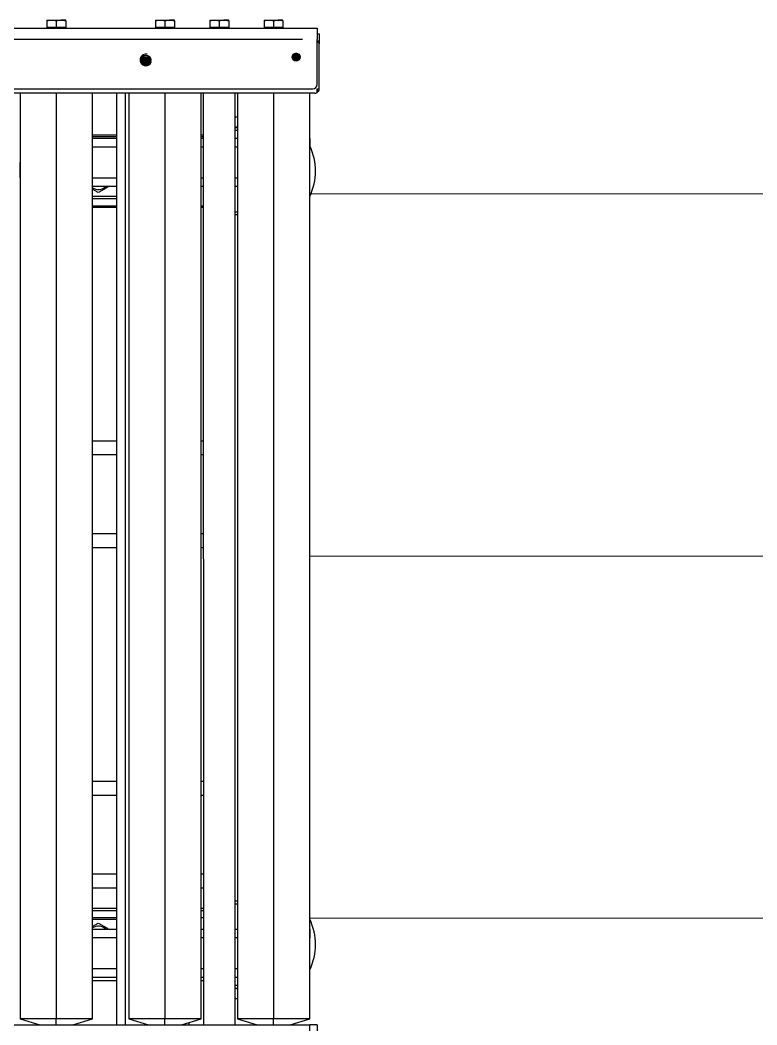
# Model space of a CAD drawing. Header units: millimetres. Extents: x -187347 to 135007, y -6415 to 292048.
# Drawn here: x -49993 to -49485, y 21508 to 22202 of the extents above; entities that cross this region are included whole.
import ezdxf

# ---------------------------------------------------------------- set-up
doc = ezdxf.new("R2010")
doc.units = ezdxf.units.MM
doc.header["$LTSCALE"] = 100
doc.linetypes.add('CENTER', pattern=[50.8, 31.75, -6.35, 6.35, -6.35])
doc.layers.get('0').update_dxf_attribs({"lineweight": 18})
doc.layers.add('Layout CAT2', color=6, linetype='Continuous')
doc.layers.add('Layout Kromeka', color=1, linetype='Continuous', lineweight=5)

# ---------------------------------------------------------------- blocks, each defined once
blk = doc.blocks.new('25g245g2fd')
at = {"color": 0}
for p, q in [((21704.47, -2673.17), (21707.72, -2673.17)), ((21704.47, -2673.75), (21704.47, -2678.27)), ((21707.72, -2673.17), (21714.22, -2673.17)), ((21710.97, -2673.75), (21710.97, -2678.27)), ((21717.47, -2673.17), (21714.22, -2673.17)), ((21717.47, -2673.75), (21717.47, -2678.27)), ((21779.47, -2673.17), (21782.72, -2673.17)), ((21779.47, -2673.75), (21779.47, -2678.27)), ((21782.72, -2673.17), (21789.22, -2673.17)), ((21785.97, -2673.75), (21785.97, -2678.27)), ((21792.47, -2673.17), (21789.22, -2673.17)), ((21792.47, -2673.75), (21792.47, -2678.27)), ((21816.97, -2673.17), (21820.22, -2673.17)), ((21816.97, -2673.75), (21816.97, -2678.27)), ((21820.22, -2673.17), (21826.72, -2673.17)), ((21823.47, -2673.75), (21823.47, -2678.27)), ((21829.97, -2673.17), (21826.72, -2673.17)), ((21829.97, -2673.75), (21829.97, -2678.27)), ((21854.47, -2673.17), (21857.72, -2673.17)), ((21854.47, -2673.75), (21854.47, -2678.27)), ((21857.72, -2673.17), (21864.22, -2673.17)), ((21860.97, -2673.75), (21860.97, -2678.27)), ((21867.47, -2673.17), (21864.22, -2673.17)), ((21867.47, -2673.75), (21867.47, -2678.27)), ((21080.97, -2678.68), (21890.97, -2678.67)), ((21704.47, -2678.27), (21704.47, -2678.67)), ((21707.72, -2678.27), (21704.47, -2678.27)), ((21710.97, -2678.27), (21707.72, -2678.27)), ((21714.22, -2678.27), (21710.97, -2678.27)), ((21717.47, -2678.27), (21714.22, -2678.27)), ((21717.47, -2678.67), (21717.47, -2678.27)), ((21779.47, -2678.27), (21779.47, -2678.67)), ((21782.72, -2678.27), (21779.47, -2678.27)), ((21785.97, -2678.27), (21782.72, -2678.27)), ((21789.22, -2678.27), (21785.97, -2678.27)), ((21792.47, -2678.27), (21789.22, -2678.27)), ((21792.47, -2678.67), (21792.47, -2678.27)), ((21816.97, -2678.27), (21816.97, -2678.67)), ((21820.22, -2678.27), (21816.97, -2678.27)), ((21823.47, -2678.27), (21820.22, -2678.27)), ((21826.72, -2678.27), (21823.47, -2678.27)), ((21829.97, -2678.27), (21826.72, -2678.27)), ((21829.97, -2678.67), (21829.97, -2678.27)), ((21854.47, -2678.27), (21854.47, -2678.67)), ((21857.72, -2678.27), (21854.47, -2678.27)), ((21860.97, -2678.27), (21857.72, -2678.27)), ((21864.22, -2678.27), (21860.97, -2678.27)), ((21867.47, -2678.27), (21864.22, -2678.27)), ((21867.47, -2678.67), (21867.47, -2678.27)), ((21890.97, -2678.67), (21890.97, -2686.67)), ((21890.97, -2682.67), (21892.47, -2682.67)), ((21892.47, -2682.67), (21892.47, -2687.67)), ((21880.96, -2686.67), (21090.98, -2686.68)), ((21890.97, -2717.67), (21890.97, -2686.67)), ((21892.47, -2687.67), (21890.97, -2687.67)), ((21891.47, -2688.67), (21890.97, -2688.67)), ((21892.47, -2687.67), (21892.47, -2689.67)), ((21892.47, -2720.67), (21892.47, -2689.67)), ((21770.08, -2698.6), (21775.46, -2698.6)), ((21878.47, -2698.13), (21874.47, -2698.13)), ((21874.57, -2697.85), (21878.37, -2697.85)), ((21878.22, -2697.57), (21874.73, -2697.57)), ((21877.64, -2696.97), (21875.3, -2696.97)), ((21776.16, -2700.47), (21769.38, -2700.47)), ((21776.15, -2701.07), (21769.39, -2701.07)), ((21776.14, -2700.19), (21769.4, -2700.19)), ((21776.08, -2699.91), (21769.46, -2699.91)), ((21776.03, -2701.65), (21769.51, -2701.65)), ((21775.88, -2699.31), (21769.66, -2699.31)), ((21775.78, -2702.25), (21769.76, -2702.25)), ((21775.62, -2702.53), (21769.92, -2702.53)), ((21775.56, -2698.73), (21769.98, -2698.73)), ((21775.41, -2702.81), (21770.13, -2702.81)), ((21774.78, -2703.41), (21770.76, -2703.41)), ((21773.53, -2703.99), (21772.01, -2703.99)), ((21878.54, -2698.73), (21874.4, -2698.73)), ((21878.44, -2699.31), (21874.5, -2699.31)), ((21878.13, -2699.91), (21874.81, -2699.91)), ((21875.07, -2700.19), (21877.88, -2700.19)), ((21877.49, -2700.47), (21875.46, -2700.47)), ((21889.47, -2723.67), (21082.47, -2723.68)), ((21083.97, -2720.68), (21887.97, -2720.67)), ((21685.97, -2723.68), (21685.98, -3362.67)), ((21710.97, -2723.68), (21710.98, -3362.67)), ((21735.98, -3362.67), (21735.97, -2723.67)), ((21752.47, -2723.68), (21752.48, -3366.9)), ((21758.47, -2723.68), (21758.48, -3366.9)), ((21760.97, -2723.67), (21760.98, -3362.67)), ((21785.97, -2723.67), (21785.98, -3362.67)), ((21810.98, -3362.67), (21810.97, -2723.67)), ((21812.47, -2723.68), (21812.48, -3366.9)), ((21834.48, -3366.9), (21834.47, -2723.68)), ((21835.97, -2723.67), (21835.98, -3362.67)), ((21860.97, -2723.67), (21860.98, -3362.67)), ((21885.98, -3362.67), (21885.97, -2723.67)), ((21890.97, -2723.27), (21890.97, -2720.67)), ((21890.97, -2720.67), (21892.47, -2720.67)), ((21890.97, -2720.67), (21890.97, -2723.27)), ((21735.96, -2752.43), (21752.46, -2752.43)), ((21735.97, -2753.44), (21752.47, -2753.44)), ((21810.97, -2752.43), (21812.47, -2752.43)), ((21810.97, -2753.44), (21812.47, -2753.44)), ((21835.97, -2747.44), (21834.47, -2747.44)), ((21835.97, -2749.44), (21834.47, -2749.44)), ((21752.47, -2754.84), (21735.97, -2754.84)), ((21752.47, -2760.84), (21735.97, -2760.84)), ((21812.47, -2754.84), (21810.97, -2754.84)), ((21812.47, -2760.84), (21810.97, -2760.84)), ((21835.97, -2754.84), (21834.47, -2754.84)), ((21835.97, -2760.84), (21834.47, -2760.84)), ((21885.97, -2754.84), (21885.97, -2760.84)), ((21885.97, -2771.44), (21885.97, -2760.84)), ((21685.97, -2782.04), (21685.97, -2771.44)), ((21685.97, -2782.04), (21685.97, -2788.04)), ((21735.97, -2782.04), (21752.47, -2782.04)), ((21752.47, -2788.04), (21735.97, -2788.04)), ((21810.97, -2782.04), (21812.47, -2782.04)), ((21812.47, -2788.04), (21810.97, -2788.04)), ((21834.47, -2782.04), (21835.97, -2782.04)), ((21835.97, -2788.04), (21834.47, -2788.04)), ((21735.97, -2794.84), (21752.47, -2794.84)), ((21735.96, -2802.44), (21752.46, -2802.44)), ((21735.97, -2796.44), (21752.47, -2796.44)), ((21735.97, -2801.44), (21752.47, -2801.44)), ((21810.97, -2801.44), (21812.47, -2801.44)), ((21810.97, -2802.44), (21812.47, -2802.44)), ((21834.47, -2805.44), (21835.97, -2805.44)), ((21834.47, -2807.44), (21835.97, -2807.44)), ((21735.97, -2963.67), (21752.47, -2963.67)), ((21810.97, -2963.67), (21812.47, -2963.67)), ((21735.97, -2973.2), (21752.47, -2973.2)), ((21810.97, -2973.2), (21812.47, -2973.2)), ((21735.97, -3027.67), (21752.47, -3027.67)), ((21810.97, -3027.67), (21812.47, -3027.67)), ((21735.97, -3037.2), (21752.47, -3037.2)), ((21810.97, -3037.2), (21812.47, -3037.2)), ((21735.97, -3198.67), (21752.47, -3198.67)), ((21810.97, -3198.67), (21812.47, -3198.67)), ((21735.97, -3208.2), (21752.47, -3208.2)), ((21810.97, -3208.2), (21812.47, -3208.2)), ((21735.97, -3262.67), (21752.47, -3262.67)), ((21810.97, -3262.67), (21812.47, -3262.67)), ((21735.97, -3272.2), (21752.47, -3272.2)), ((21810.97, -3272.2), (21812.47, -3272.2)), ((21752.47, -3286.44), (21735.97, -3286.44)), ((21735.97, -3287.94), (21752.47, -3287.94)), ((21812.47, -3286.44), (21810.97, -3286.44)), ((21810.97, -3287.94), (21812.47, -3287.94)), ((21835.98, -3281.44), (21834.48, -3281.44)), ((21835.98, -3283.44), (21834.48, -3283.44)), ((21752.47, -3292.94), (21735.97, -3292.94)), ((21752.47, -3294.04), (21735.98, -3294.04)), ((21812.47, -3292.94), (21810.97, -3292.94)), ((21735.97, -3300.84), (21752.47, -3300.84)), ((21810.97, -3300.84), (21812.47, -3300.84)), ((21834.47, -3300.84), (21835.97, -3300.84)), ((21885.97, -3300.84), (21885.97, -3306.84)), ((21752.47, -3306.84), (21735.97, -3306.84)), ((21812.47, -3306.84), (21810.97, -3306.84)), ((21835.97, -3306.84), (21834.47, -3306.84)), ((21885.97, -3317.44), (21885.97, -3306.84)), ((21685.97, -3317.44), (21685.97, -3328.04)), ((21685.97, -3328.04), (21685.97, -3334.04)), ((21735.98, -3328.04), (21752.48, -3328.04)), ((21810.97, -3328.04), (21812.47, -3328.04)), ((21834.47, -3328.04), (21835.97, -3328.04)), ((21752.47, -3336.44), (21735.97, -3336.44)), ((21735.98, -3334.04), (21752.48, -3334.04)), ((21810.97, -3334.04), (21812.47, -3334.04)), ((21812.47, -3336.44), (21810.97, -3336.44)), ((21834.47, -3334.04), (21835.97, -3334.04)), ((21834.48, -3339.44), (21835.98, -3339.44)), ((21834.48, -3341.44), (21835.98, -3341.44)), ((21685.98, -3362.67), (21699.55, -3366.91)), ((21710.98, -3362.67), (21685.98, -3362.67)), ((21710.98, -3366.91), (21710.98, -3362.67)), ((21735.98, -3362.67), (21710.98, -3362.67)), ((21722.4, -3366.91), (21735.98, -3362.67)), ((21760.98, -3362.67), (21774.55, -3366.91)), ((21785.98, -3362.67), (21760.98, -3362.67)), ((21785.98, -3366.91), (21785.98, -3362.67)), ((21810.98, -3362.67), (21785.98, -3362.67)), ((21797.4, -3366.91), (21810.98, -3362.67)), ((21835.98, -3362.67), (21849.55, -3366.91)), ((21860.98, -3362.67), (21835.98, -3362.67)), ((21860.98, -3366.91), (21860.98, -3362.67)), ((21885.98, -3362.67), (21860.98, -3362.67)), ((21872.4, -3366.91), (21885.98, -3362.67)), ((21085.98, -3366.92), (21885.98, -3366.91)), ((21802.48, -3365.32), (21802.48, -3366.9)), ((21890.98, -3366.91), (21885.98, -3366.91)), ((21885.98, -3371.67), (21885.98, -3366.91)), ((21890.98, -3366.91), (21890.98, -3371.67))]:
    blk.add_line(p, q, dxfattribs=at)
for centre, radius in [((21772.77, -2700.67), 3.4), ((21876.47, -2698.67), 2.75), ((21876.47, -2698.67), 2.5), ((21876.47, -2698.67), 2.07)]:
    blk.add_circle(centre, radius, dxfattribs=at)
for centre, radius, start, end in [((21891.47, -2689.67), 1, 0.00042, 90.00042), ((21772.77, -2700.67), 4, 75, 345), ((21876.47, -2698.67), 2.5, 75, 345), ((21887.97, -2717.67), 3, 270.00042, 0.00042), ((21889.47, -2720.67), 3, 270.00042, 300.00042), ((21889.47, -2720.67), 3, 300.00042, 0.00042), ((21849.97, -2777.44), 40, 110.48625, 112.79812), ((21849.97, -2777.44), 33.68, 114.56438, 117.03375), ((21849.97, -2777.44), 40, 334.15313, 25.84687), ((21739.97, -2782.44), 7.65, 238.46063, 312.94688), ((21849.97, -3311.44), 40, 334.17, 25.83563), ((21739.97, -3306.44), 7.65, 47.05875, 121.51125), ((21849.97, -3311.44), 33.68, 242.96625, 245.44687), ((21849.97, -3311.44), 40, 247.2075, 249.51937)]:
    blk.add_arc(centre, radius, start, end, dxfattribs=at)
blk.add_ellipse((21889.47, -2720.67), major_axis=(0, 3), ratio=0.998667, start_param=3.141593, end_param=3.665191, dxfattribs=at)
for points, knots in [([(21704.47, -2673.17), (21704.47, -2673.17), (21704.47, -2673.19), (21704.47, -2673.24), (21704.47, -2673.28), (21704.47, -2673.38), (21704.47, -2673.44), (21704.47, -2673.59), (21704.47, -2673.67), (21704.47, -2673.75)], [0, 0, 0, 0, 0.25, 0.25, 0.5, 0.5, 0.75, 0.75, 1, 1, 1, 1]), ([(21704.47, -2673.75), (21705, -2673.58), (21705.54, -2673.43), (21706.35, -2673.28), (21706.62, -2673.24), (21707.17, -2673.19), (21707.44, -2673.17), (21707.72, -2673.17)], [0, 0, 0, 0, 0.5, 0.5, 0.75, 0.75, 1, 1, 1, 1]), ([(21707.72, -2673.17), (21707.79, -2673.17), (21707.86, -2673.17), (21708, -2673.18), (21708.07, -2673.18), (21708.27, -2673.19), (21708.41, -2673.2), (21708.82, -2673.24), (21709.09, -2673.28), (21709.91, -2673.43), (21710.44, -2673.58), (21710.97, -2673.75)], [0, 0, 0, 0, 0.0625, 0.0625, 0.125, 0.125, 0.25, 0.25, 0.5, 0.5, 1, 1, 1, 1]), ([(21710.97, -2673.75), (21711.5, -2673.58), (21712.04, -2673.43), (21712.85, -2673.28), (21713.12, -2673.24), (21713.67, -2673.19), (21713.94, -2673.17), (21714.22, -2673.17)], [0, 0, 0, 0, 0.5, 0.5, 0.75, 0.75, 1, 1, 1, 1]), ([(21714.22, -2673.17), (21714.29, -2673.17), (21714.36, -2673.17), (21714.5, -2673.18), (21714.57, -2673.18), (21714.77, -2673.19), (21714.91, -2673.2), (21715.32, -2673.24), (21715.59, -2673.28), (21716.41, -2673.43), (21716.94, -2673.58), (21717.47, -2673.75)], [0, 0, 0, 0, 0.0625, 0.0625, 0.125, 0.125, 0.25, 0.25, 0.5, 0.5, 1, 1, 1, 1]), ([(21717.47, -2673.75), (21717.47, -2673.67), (21717.47, -2673.59), (21717.47, -2673.44), (21717.47, -2673.38), (21717.47, -2673.28), (21717.47, -2673.24), (21717.47, -2673.19), (21717.47, -2673.17), (21717.47, -2673.17)], [0, 0, 0, 0, 0.250359, 0.250359, 0.500718, 0.500718, 0.751077, 0.751077, 1, 1, 1, 1]), ([(21779.47, -2673.17), (21779.47, -2673.17), (21779.47, -2673.19), (21779.47, -2673.24), (21779.47, -2673.28), (21779.47, -2673.38), (21779.47, -2673.44), (21779.47, -2673.59), (21779.47, -2673.67), (21779.47, -2673.75)], [0, 0, 0, 0, 0.25, 0.25, 0.5, 0.5, 0.75, 0.75, 1, 1, 1, 1]), ([(21779.47, -2673.75), (21780, -2673.58), (21780.54, -2673.43), (21781.35, -2673.28), (21781.62, -2673.24), (21782.17, -2673.19), (21782.44, -2673.17), (21782.72, -2673.17)], [0, 0, 0, 0, 0.5, 0.5, 0.75, 0.75, 1, 1, 1, 1]), ([(21782.72, -2673.17), (21782.79, -2673.17), (21782.86, -2673.17), (21783, -2673.18), (21783.07, -2673.18), (21783.27, -2673.19), (21783.41, -2673.2), (21783.82, -2673.24), (21784.09, -2673.28), (21784.91, -2673.43), (21785.44, -2673.58), (21785.97, -2673.75)], [0, 0, 0, 0, 0.0625, 0.0625, 0.125, 0.125, 0.25, 0.25, 0.5, 0.5, 1, 1, 1, 1]), ([(21785.97, -2673.75), (21786.5, -2673.58), (21787.04, -2673.43), (21787.85, -2673.28), (21788.12, -2673.24), (21788.67, -2673.19), (21788.94, -2673.17), (21789.22, -2673.17)], [0, 0, 0, 0, 0.5, 0.5, 0.75, 0.75, 1, 1, 1, 1]), ([(21789.22, -2673.17), (21789.29, -2673.17), (21789.36, -2673.17), (21789.5, -2673.18), (21789.57, -2673.18), (21789.77, -2673.19), (21789.91, -2673.2), (21790.32, -2673.24), (21790.59, -2673.28), (21791.41, -2673.43), (21791.94, -2673.58), (21792.47, -2673.75)], [0, 0, 0, 0, 0.0625, 0.0625, 0.125, 0.125, 0.25, 0.25, 0.5, 0.5, 1, 1, 1, 1]), ([(21792.47, -2673.75), (21792.47, -2673.67), (21792.47, -2673.59), (21792.47, -2673.44), (21792.47, -2673.38), (21792.47, -2673.28), (21792.47, -2673.24), (21792.47, -2673.19), (21792.47, -2673.17), (21792.47, -2673.17)], [0, 0, 0, 0, 0.250359, 0.250359, 0.500718, 0.500718, 0.751077, 0.751077, 1, 1, 1, 1]), ([(21816.97, -2673.17), (21816.97, -2673.17), (21816.97, -2673.19), (21816.97, -2673.24), (21816.97, -2673.28), (21816.97, -2673.38), (21816.97, -2673.44), (21816.97, -2673.58), (21816.97, -2673.67), (21816.97, -2673.75)], [0, 0, 0, 0, 0.25, 0.25, 0.5, 0.5, 0.75, 0.75, 1, 1, 1, 1]), ([(21816.97, -2673.75), (21817.5, -2673.58), (21818.04, -2673.43), (21818.85, -2673.28), (21819.12, -2673.24), (21819.67, -2673.19), (21819.94, -2673.17), (21820.22, -2673.17)], [0, 0, 0, 0, 0.5, 0.5, 0.75, 0.75, 1, 1, 1, 1]), ([(21820.22, -2673.17), (21820.29, -2673.17), (21820.36, -2673.17), (21820.5, -2673.18), (21820.57, -2673.18), (21820.77, -2673.19), (21820.91, -2673.2), (21821.32, -2673.24), (21821.59, -2673.28), (21822.41, -2673.43), (21822.94, -2673.58), (21823.47, -2673.75)], [0, 0, 0, 0, 0.0625, 0.0625, 0.125, 0.125, 0.25, 0.25, 0.5, 0.5, 1, 1, 1, 1]), ([(21823.47, -2673.75), (21824, -2673.58), (21824.54, -2673.43), (21825.35, -2673.28), (21825.62, -2673.24), (21826.17, -2673.19), (21826.44, -2673.17), (21826.72, -2673.17)], [0, 0, 0, 0, 0.5, 0.5, 0.75, 0.75, 1, 1, 1, 1]), ([(21826.72, -2673.17), (21826.79, -2673.17), (21826.86, -2673.17), (21827, -2673.18), (21827.07, -2673.18), (21827.27, -2673.19), (21827.41, -2673.2), (21827.82, -2673.24), (21828.09, -2673.28), (21828.91, -2673.43), (21829.44, -2673.58), (21829.97, -2673.75)], [0, 0, 0, 0, 0.0625, 0.0625, 0.125, 0.125, 0.25, 0.25, 0.5, 0.5, 1, 1, 1, 1]), ([(21829.97, -2673.75), (21829.97, -2673.67), (21829.97, -2673.58), (21829.97, -2673.44), (21829.97, -2673.38), (21829.97, -2673.28), (21829.97, -2673.24), (21829.97, -2673.19), (21829.97, -2673.17), (21829.97, -2673.17)], [0, 0, 0, 0, 0.250359, 0.250359, 0.500718, 0.500718, 0.751077, 0.751077, 1, 1, 1, 1]), ([(21854.47, -2673.17), (21854.47, -2673.17), (21854.47, -2673.19), (21854.47, -2673.24), (21854.47, -2673.28), (21854.47, -2673.38), (21854.47, -2673.44), (21854.47, -2673.58), (21854.47, -2673.67), (21854.47, -2673.75)], [0, 0, 0, 0, 0.25, 0.25, 0.5, 0.5, 0.75, 0.75, 1, 1, 1, 1]), ([(21854.47, -2673.75), (21855, -2673.58), (21855.54, -2673.43), (21856.35, -2673.28), (21856.62, -2673.24), (21857.17, -2673.19), (21857.44, -2673.17), (21857.72, -2673.17)], [0, 0, 0, 0, 0.5, 0.5, 0.75, 0.75, 1, 1, 1, 1]), ([(21857.72, -2673.17), (21857.79, -2673.17), (21857.86, -2673.17), (21858, -2673.18), (21858.07, -2673.18), (21858.27, -2673.19), (21858.41, -2673.2), (21858.82, -2673.24), (21859.09, -2673.28), (21859.91, -2673.43), (21860.44, -2673.58), (21860.97, -2673.75)], [0, 0, 0, 0, 0.0625, 0.0625, 0.125, 0.125, 0.25, 0.25, 0.5, 0.5, 1, 1, 1, 1]), ([(21860.97, -2673.75), (21861.5, -2673.58), (21862.04, -2673.43), (21862.85, -2673.28), (21863.12, -2673.24), (21863.67, -2673.19), (21863.94, -2673.17), (21864.22, -2673.17)], [0, 0, 0, 0, 0.5, 0.5, 0.75, 0.75, 1, 1, 1, 1]), ([(21864.22, -2673.17), (21864.29, -2673.17), (21864.36, -2673.17), (21864.5, -2673.18), (21864.57, -2673.18), (21864.77, -2673.19), (21864.91, -2673.2), (21865.32, -2673.24), (21865.59, -2673.28), (21866.41, -2673.43), (21866.94, -2673.58), (21867.47, -2673.75)], [0, 0, 0, 0, 0.0625, 0.0625, 0.125, 0.125, 0.25, 0.25, 0.5, 0.5, 1, 1, 1, 1]), ([(21867.47, -2673.75), (21867.47, -2673.67), (21867.47, -2673.58), (21867.47, -2673.44), (21867.47, -2673.38), (21867.47, -2673.28), (21867.47, -2673.24), (21867.47, -2673.19), (21867.47, -2673.17), (21867.47, -2673.17)], [0, 0, 0, 0, 0.250359, 0.250359, 0.500718, 0.500718, 0.751077, 0.751077, 1, 1, 1, 1]), ([(21747.3, -2788.02), (21746.99, -2788.2), (21746.68, -2788.38), (21746.02, -2788.76), (21745.67, -2788.96), (21744.95, -2789.38), (21744.59, -2789.58), (21744.14, -2789.84), (21744.05, -2789.9), (21743.91, -2789.98), (21743.87, -2790), (21743.78, -2790.05), (21743.55, -2790.18), (21743.33, -2790.31), (21742.79, -2790.63), (21742.43, -2790.83), (21741.37, -2791.45), (21740.67, -2791.85), (21739.97, -2792.25)], [0, 0, 0, 0, 0.127907, 0.127907, 0.273256, 0.273256, 0.418605, 0.418605, 0.454942, 0.454942, 0.47311, 0.47311, 0.491279, 0.563953, 0.563953, 0.709302, 0.709302, 1, 1, 1, 1]), ([(21739.97, -2792.25), (21739.28, -2791.85), (21738.58, -2791.45), (21737.52, -2790.84), (21737.17, -2790.63), (21736.53, -2790.26), (21736.25, -2790.1), (21735.97, -2789.94)], [0, 0, 0, 0, 0.529538, 0.529538, 0.794307, 0.794307, 1, 1, 1, 1]), ([(21735.97, -3298.93), (21735.98, -3298.93), (21735.98, -3298.92), (21736.03, -3298.9), (21736.08, -3298.87), (21736.17, -3298.82), (21736.39, -3298.69), (21736.62, -3298.56), (21737.16, -3298.25), (21737.51, -3298.04), (21738.58, -3297.43), (21739.28, -3297.02), (21739.97, -3296.62)], [0, 0, 0, 0, 0.002759, 0.002759, 0.036, 0.036, 0.069242, 0.202207, 0.202207, 0.468138, 0.468138, 1, 1, 1, 1]), ([(21739.97, -3296.62), (21740.67, -3297.02), (21741.37, -3297.43), (21742.43, -3298.04), (21742.78, -3298.24), (21743.49, -3298.65), (21743.85, -3298.86), (21744.31, -3299.12), (21744.4, -3299.17), (21744.53, -3299.25), (21744.58, -3299.28), (21744.67, -3299.33), (21744.89, -3299.46), (21745.12, -3299.59), (21745.66, -3299.9), (21746.01, -3300.11), (21746.68, -3300.49), (21746.99, -3300.67), (21747.3, -3300.85)], [0, 0, 0, 0, 0.290835, 0.290835, 0.436253, 0.436253, 0.58167, 0.58167, 0.618025, 0.618025, 0.636202, 0.636202, 0.654379, 0.727088, 0.727088, 0.872505, 0.872505, 1, 1, 1, 1])]:
    blk.add_open_spline(points, degree=3, knots=knots, dxfattribs=at)
blk = doc.blocks.new('*U1711')
at = {"ltscale": 10}
for p, q in [((-5200, -400), (-5200, 100)), ((-4000, 100), (-5200, 100)), ((-5200, -400), (-4000, -400))]:
    blk.add_line(p, q, dxfattribs=at)
at = {"color": 4, "linetype": 'CENTER', "ltscale": 10}
blk.add_lwpolyline([(-5200, -150), (-4000, -150)], dxfattribs=at)
at = {"color": 5, "ltscale": 10}
blk.add_point((-5200, -150), dxfattribs=at)

msp = doc.modelspace()

# ---------------------------------------------------------------- block references
at = {"layer": 'Layout CAT2'}
msp.add_blockref('25g245g2fd', (-71679.42, 24875.15, -3.45), dxfattribs=at)
at = {"layer": 'Layout Kromeka', "rotation": 359.9999999999333}
msp.add_blockref('*U1711', (-44593.45, 21981.98, -3.45), dxfattribs=at)

doc.saveas('drawing.dxf')
